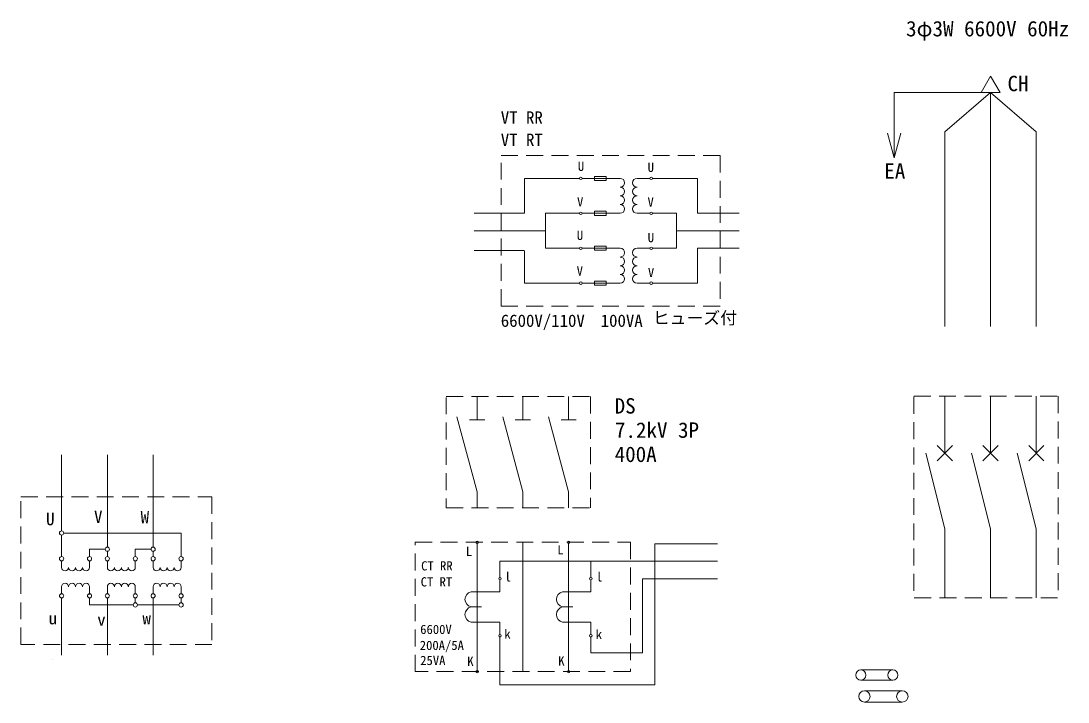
# Model space of a CAD drawing. Units: millimetres, scale not verified. Extents: x -33375 to 13467, y -1565 to 18635.
# Drawn here: x -33375 to -20951, y 8906 to 16987 of the extents above; entities that cross this region are included whole.
import ezdxf
from ezdxf.enums import TextEntityAlignment as Align

# ---------------------------------------------------------------- set-up
doc = ezdxf.new("R2010")
doc.units = ezdxf.units.MM
doc.header["$LTSCALE"] = 100
doc.linetypes.add('DASHED2', pattern=[3, 2, -1])
doc.layers.add('0-0', color=7, linetype='Continuous', lineweight=20)
doc.styles.add('ＭＳ ゴシック', font='')
doc.styles.get('ＭＳ ゴシック').set_extended_font_data('MS Gothic')

msp = doc.modelspace()

# ---------------------------------------------------------------- linework, layer by layer
at = {"layer": '0-0'}
for p, q in [((-21870.8, 15673.2), (-21870.8, 16136.6)), ((-22413.9, 13363.1), (-22413.9, 15673.2)), ((-21870.8, 13363.1), (-21870.8, 15673.2)), ((-21327.8, 13363.1), (-21327.8, 15673.2)), ((-27401.8, 15119.1), (-27401.8, 14704.4)), ((-26746.1, 15119.1), (-27401.8, 15119.1)), ((-26263.9, 15119.1), (-26716.2, 15119.1)), ((-26065.1, 15119.1), (-25911.5, 15119.1)), ((-25881.5, 15119.1), (-25348.8, 15119.1)), ((-25348.8, 14704.4), (-25348.8, 15119.1)), ((-27401.8, 14704.4), (-27996.8, 14704.4)), ((-27152.8, 14704.4), (-27152.8, 14289.7)), ((-26746.1, 14704.4), (-27152.8, 14704.4)), ((-26263.9, 14704.4), (-26716.2, 14704.4)), ((-26065.1, 14704.4), (-25911.5, 14704.4)), ((-25881.5, 14704.4), (-25597.8, 14704.4)), ((-25597.8, 14704.4), (-25597.8, 14289.7)), ((-25348.8, 14704.4), (-24851.8, 14704.4)), ((-27152.8, 14497), (-27996.8, 14497)), ((-25597.8, 14497), (-24851.8, 14497)), ((-26746.1, 14289.7), (-27152.8, 14289.7)), ((-26263.9, 14289.7), (-26716.2, 14289.7)), ((-26065.1, 14289.7), (-25911.5, 14289.7)), ((-25881.5, 14289.7), (-25597.8, 14289.7)), ((-25348.8, 14289.7), (-25348.8, 13875)), ((-25348.8, 14289.7), (-24851.8, 14289.7)), ((-27406.6, 14263.1), (-27996.8, 14263.1)), ((-27401.8, 14263.1), (-27401.8, 13875)), ((-26746.1, 13875), (-27401.8, 13875)), ((-26263.9, 13875), (-26716.2, 13875)), ((-26065.1, 13875), (-25911.5, 13875)), ((-25881.5, 13875), (-25348.8, 13875)), ((-32892.4, 10941.1), (-32892.4, 11837.3)), ((-32349.3, 10743.9), (-32349.3, 11837.3)), ((-31806.3, 10748.9), (-31806.3, 11837.3)), ((-22413.9, 10959.5), (-22413.9, 10144.1)), ((-21870.8, 10959.5), (-21870.8, 10144.1)), ((-21327.8, 10959.5), (-21327.8, 10144.1)), ((-32892.4, 10630.6), (-32892.4, 10881.1)), ((-32867.4, 10911.1), (-31474.5, 10911.1)), ((-31474.5, 10630.6), (-31474.5, 10911.1)), ((-32560.7, 10718.9), (-32560.7, 10630.6)), ((-32560.7, 10718.9), (-32374.3, 10718.9)), ((-32349.3, 10688.9), (-32349.3, 10693.9)), ((-32349.3, 10630.6), (-32349.3, 10688.9)), ((-32017.6, 10630.6), (-32017.6, 10718.9)), ((-32017.6, 10718.9), (-31831.3, 10718.9)), ((-31806.3, 10743.9), (-31806.3, 10748.9)), ((-31806.3, 10630.6), (-31806.3, 10693.9)), ((-27962.4, 10785.8), (-27962.4, 9281.6)), ((-27419.3, 10800.7), (-27419.3, 9266.6)), ((-26876.2, 10785.8), (-26876.2, 9281.6)), ((-25855.1, 10784), (-25109.2, 10784)), ((-25855.1, 10784), (-25855.1, 9111.3)), ((-32892.4, 10503.7), (-32892.4, 10580.6)), ((-32560.7, 10580.6), (-32560.7, 10503.7)), ((-32349.3, 10503.7), (-32349.3, 10580.6)), ((-32017.6, 10503.7), (-32017.6, 10580.6)), ((-31806.3, 10503.7), (-31806.3, 10580.6)), ((-31474.5, 10503.7), (-31474.5, 10580.6)), ((-27690.8, 10576.7), (-25109.2, 10576.7)), ((-27690.8, 10384.3), (-27690.8, 10576.7)), ((-26613.3, 10384.3), (-26613.3, 10576.7)), ((-27690.8, 10213.7), (-27690.8, 10354.3)), ((-26613.3, 10213.7), (-26613.3, 10354.3)), ((-25998.9, 10369.3), (-25109.2, 10369.3)), ((-25998.9, 9490.7), (-25998.9, 10369.3)), ((-32892.4, 10273.5), (-32892.4, 10190.9)), ((-32892.4, 10273.5), (-32892.4, 10190.9)), ((-32560.7, 10273.5), (-32560.7, 10181.4)), ((-32560.7, 10181.4), (-32560.7, 10273.5)), ((-32349.3, 10190.9), (-32349.3, 10273.5)), ((-32017.6, 10273.5), (-32017.6, 10190.9)), ((-31806.3, 10190.9), (-31806.3, 10273.5)), ((-31474.5, 10273.5), (-31474.5, 10190.9)), ((-32892.4, 10140.9), (-32892.4, 9461)), ((-32560.7, 10058.3), (-32560.7, 10140.9)), ((-32349.3, 9461), (-32349.3, 10140.9)), ((-32017.6, 10140.9), (-32017.6, 10083.3)), ((-31806.3, 9461), (-31806.3, 10140.9)), ((-31474.5, 10140.9), (-31474.5, 10083.3)), ((-32042.6, 10058.3), (-32560.7, 10058.3)), ((-31499.5, 10058.3), (-31992.6, 10058.3)), ((-27690.8, 9853.7), (-27690.8, 9707.2)), ((-26613.3, 9707.2), (-26613.3, 9853.7)), ((-27690.8, 9677.3), (-27690.8, 9111.3)), ((-26613.3, 9490.7), (-26613.3, 9677.3)), ((-26613.3, 9490.7), (-25998.9, 9490.7)), ((-33005.3, 9411.6), (-33002.9, 9411.6)), ((-23408.9, 9286.7), (-23030.4, 9286.7)), ((-27690.8, 9111.3), (-25855.1, 9111.3)), ((-23408.9, 9165.6), (-23030.4, 9165.6))]:
    msp.add_line(p, q, dxfattribs=at)
at = {"layer": '0-0', "color": 4, "lineweight": 9}
for q in [(-23092.1, 15654.5), (-22936.8, 15654.5)]:
    msp.add_line((-23014.4, 15364.7), q, dxfattribs=at)
at = {"layer": '0-0', "linetype": 'DASHED2'}
for p, q in [((-27678.9, 15389.7), (-25080.5, 15389.7)), ((-27678.9, 13604.4), (-27678.9, 15389.7)), ((-25080.5, 15389.7), (-25080.5, 13604.4)), ((-25080.5, 13604.4), (-27678.9, 13604.4)), ((-28329, 12529.7), (-26616, 12529.7)), ((-28329, 12520.9), (-28329, 11210.7)), ((-26616, 12529.7), (-26616, 11210.7)), ((-22780.5, 12525.7), (-22780.5, 10144.1)), ((-28329, 11210.7), (-26623.2, 11210.7)), ((-28695.9, 10800.7), (-26142.7, 10800.7)), ((-28695.9, 9266.6), (-28695.9, 10800.7)), ((-26142.7, 10800.7), (-26142.7, 9266.6)), ((-21074.8, 10144.1), (-22780.5, 10144.1)), ((-26142.7, 9266.6), (-28695.9, 9266.6))]:
    msp.add_line(p, q, dxfattribs=at)
at = {"layer": '0-0', "color": 6}
for p, q in [((-27962.4, 12253.3), (-27962.4, 12529.7)), ((-27419.3, 12253.3), (-27419.3, 12529.7)), ((-26876.2, 12253.3), (-26876.2, 12529.7)), ((-22413.9, 12534.5), (-22413.9, 11859.5)), ((-21870.8, 12534.5), (-21870.8, 11859.5)), ((-21327.8, 12534.5), (-21327.8, 11859.5)), ((-28201.1, 12289.3), (-27962.4, 11398.3)), ((-28052.4, 12253.3), (-27872.4, 12253.3)), ((-27658, 12289.3), (-27419.3, 11398.3)), ((-27509.3, 12253.3), (-27329.3, 12253.3)), ((-27115, 12289.3), (-26876.2, 11398.3)), ((-26966.2, 12253.3), (-26786.2, 12253.3)), ((-22503.9, 11769.5), (-22323.9, 11949.5)), ((-22323.9, 11769.5), (-22503.9, 11949.5)), ((-21960.8, 11769.5), (-21780.8, 11949.5)), ((-21780.8, 11769.5), (-21960.8, 11949.5)), ((-21417.8, 11769.5), (-21237.8, 11949.5)), ((-21237.8, 11769.5), (-21417.8, 11949.5)), ((-22413.9, 10959.5), (-22638.9, 11859.5)), ((-21870.8, 10959.5), (-22095.8, 11859.5)), ((-21327.8, 10959.5), (-21552.8, 11859.5)), ((-27962.4, 11398.3), (-27962.4, 11210.7)), ((-27419.3, 11398.3), (-27419.3, 11210.7)), ((-26876.2, 11398.3), (-26876.2, 11210.7)), ((-27690.8, 10213.7), (-28034.4, 10213.7)), ((-26613.3, 10213.7), (-26948.2, 10213.7)), ((-27962.4, 9982.8), (-27962.4, 10084.6)), ((-26876.2, 9982.8), (-26876.2, 10084.6)), ((-28034.4, 10033.7), (-27962.4, 10033.7)), ((-28013.3, 10033.7), (-27911.5, 10033.7)), ((-26948.2, 10033.7), (-26876.2, 10033.7)), ((-26927.1, 10033.7), (-26825.3, 10033.7)), ((-28034.4, 9853.7), (-27690.8, 9853.7)), ((-26948.2, 9853.7), (-26613.3, 9853.7)), ((-23367.2, 9040.5), (-22917.2, 9040.5)), ((-22917.2, 8905.5), (-23367.2, 8905.5))]:
    msp.add_line(p, q, dxfattribs=at)
at = {"layer": '0-0'}
for points in [[(-21983.3, 16136.6), (-21758.3, 16136.6), (-21870.8, 16331.5)], [(-26569.8, 15143.2), (-26432.4, 15143.2), (-26432.4, 15095), (-26569.8, 15095)], [(-26569.8, 14728.5), (-26432.4, 14728.5), (-26432.4, 14680.3), (-26569.8, 14680.3)], [(-26569.8, 14313.8), (-26432.4, 14313.8), (-26432.4, 14265.6), (-26569.8, 14265.6)], [(-26569.8, 13899.1), (-26432.4, 13899.1), (-26432.4, 13850.9), (-26569.8, 13850.9)]]:
    msp.add_lwpolyline(points, close=True, dxfattribs=at)
for points in [[(-21983.3, 16136.6), (-23014.4, 16136.6), (-23014.4, 15364.7)], [(-22413.9, 15673.2), (-21870.8, 16136.6), (-21327.8, 15673.2)]]:
    msp.add_lwpolyline(points, dxfattribs=at)
at = {"layer": '0-0', "linetype": 'DASHED2'}
msp.add_lwpolyline([(-22780.5, 12534.5), (-21067.6, 12534.5), (-21067.6, 10144.1)], dxfattribs=at)
msp.add_lwpolyline([(-33374.7, 11339.6), (-31108.8, 11339.6), (-31108.8, 9588.7), (-33374.7, 9588.7)], close=True, dxfattribs=at)
at = {"layer": '0-0'}
for centre, radius in [((-26731.2, 15119.1), 15), ((-25896.5, 15119.1), 15), ((-26731.2, 14704.4), 15), ((-25896.5, 14704.4), 15), ((-26731.2, 14289.7), 15), ((-25896.5, 14289.7), 15), ((-26731.2, 13875), 15), ((-25896.5, 13875), 15), ((-32892.4, 10911.1), 25), ((-27962.4, 10800.7), 15), ((-26876.2, 10800.7), 15), ((-32349.3, 10718.9), 25), ((-31806.3, 10718.9), 25), ((-32892.4, 10605.6), 25), ((-32560.7, 10605.6), 25), ((-32349.3, 10605.6), 25), ((-32017.6, 10605.6), 25), ((-31806.3, 10605.6), 25), ((-31474.5, 10605.6), 25), ((-27690.8, 10369.3), 15), ((-26613.3, 10369.3), 15), ((-32892.4, 10165.9), 25), ((-32560.7, 10165.9), 25), ((-32349.3, 10165.9), 25), ((-32017.6, 10165.9), 25), ((-31806.3, 10165.9), 25), ((-31474.9, 10165.9), 25), ((-32017.6, 10058.3), 25), ((-31474.5, 10058.3), 25), ((-27690.8, 9692.3), 15), ((-26613.3, 9692.3), 15), ((-27962.4, 9266.6), 15), ((-26876.2, 9266.6), 15), ((-23408.9, 9226.1), 60.6), ((-23030.4, 9226.1), 60.6)]:
    msp.add_circle(centre, radius, dxfattribs=at)
at = {"layer": '0-0', "color": 6}
for centre in [(-23367.2, 8973), (-22917.2, 8973)]:
    msp.add_circle(centre, 67.5, dxfattribs=at)
at = {"layer": '0-0'}
for centre, radius, start, end in [((-26263.9, 15067.2), 51.8, 270, 90), ((-26065.1, 15067.2), 51.8, 90, 270), ((-26263.9, 14963.6), 51.8, 270, 90), ((-26263.9, 14859.9), 51.8, 270, 90), ((-26065.1, 14963.6), 51.8, 90, 270), ((-26065.1, 14859.9), 51.8, 90, 270), ((-26263.9, 14756.2), 51.8, 270, 90), ((-26065.1, 14756.2), 51.8, 90, 270), ((-26263.9, 14237.9), 51.8, 270, 90), ((-26065.1, 14237.9), 51.8, 90, 270), ((-26263.9, 14134.2), 51.8, 270, 90), ((-26065.1, 14134.2), 51.8, 90, 270), ((-26263.9, 14030.5), 51.8, 270, 90), ((-26065.1, 14030.5), 51.8, 90, 270), ((-26263.9, 13926.8), 51.8, 270, 90), ((-26065.1, 13926.8), 51.8, 90, 270), ((-32851, 10503.7), 41.5, 180, 0), ((-32768, 10503.7), 41.5, 180, 0), ((-32685.1, 10503.7), 41.5, 180, 0), ((-32602.1, 10503.7), 41.5, 180, 0), ((-32307.9, 10503.7), 41.5, 180, 0), ((-32224.9, 10503.7), 41.5, 180, 0), ((-32142, 10503.7), 41.5, 180, 0), ((-32059.1, 10503.7), 41.5, 180, 0), ((-31764.8, 10503.7), 41.5, 180, 0), ((-31681.8, 10503.7), 41.5, 180, 0), ((-31598.9, 10503.7), 41.5, 180, 0), ((-31516, 10503.7), 41.5, 180, 0), ((-32851, 10273.5), 41.5, 0, 180), ((-32768, 10273.5), 41.5, 0, 180), ((-32685.1, 10273.5), 41.5, 0, 180), ((-32602.1, 10273.5), 41.5, 0, 180), ((-32307.9, 10273.5), 41.5, 0, 180), ((-32224.9, 10273.5), 41.5, 0, 180), ((-32142, 10273.5), 41.5, 0, 180), ((-32059.1, 10273.5), 41.5, 0, 180), ((-31764.8, 10273.5), 41.5, 0, 180), ((-31681.8, 10273.5), 41.5, 0, 180), ((-31598.9, 10273.5), 41.5, 0, 180), ((-31516, 10273.5), 41.5, 0, 180)]:
    msp.add_arc(centre, radius, start, end, dxfattribs=at)
at = {"layer": '0-0', "color": 6}
for centre in [(-28014.1, 10123.7), (-26928, 10123.7), (-28014.1, 9943.7), (-26928, 9943.7)]:
    msp.add_arc(centre, 92.2, 102.68, 257.32, dxfattribs=at)

# ---------------------------------------------------------------- texts
at = {"layer": '0-0', "style": 'ＭＳ ゴシック'}
for s, height, p in [('3φ3W 6600V 60Hz', 183.3, (-22872.9, 16748.7)), ('CH', 183.3, (-21669.5, 16098.2)), ('U', 110, (-26766.9, 15174.4)), ('U', 110, (-25938.8, 15162.1)), ('EA', 183.3, (-23131, 15059.8)), ('V', 110, (-26776.6, 14752.8)), ('V', 110, (-25940.6, 14750.4)), ('U', 110, (-26779, 14355.3)), ('U', 110, (-25938.2, 14328.8)), ('V', 110, (-26781.4, 13933.6)), ('V', 110, (-25935.8, 13914.4)), ('DS', 183.3, (-26330.4, 12272.9)), ('7.2kV 3P', 183.3, (-26326.8, 11985.9)), ('400A', 183.3, (-26330.4, 11698.9)), ('L', 110, (-28095.2, 10607.1)), ('L', 110, (-27011.1, 10623.4)), ('CT RR', 110, (-28626.5, 10433.6)), ('l', 110, (-27634.4, 10303.5)), ('l', 110, (-26550.3, 10303.5)), ('CT RT', 110, (-28631.9, 10243.9)), ('6600V', 110, (-28637.3, 9680.1)), ('k', 110, (-27639.9, 9625.9)), ('k', 110, (-26555.7, 9620.5)), ('200A/5A', 110, (-28642.7, 9490.4)), ('25VA', 110, (-28637.3, 9311.5)), ('K', 110, (-28079, 9300.7)), ('K', 110, (-27000.2, 9306.1))]:
    msp.add_text(s, height=height, dxfattribs=at).set_placement(p, align=Align.BOTTOM_LEFT)
at = {"layer": '0-0', "color": 4, "style": 'ＭＳ ゴシック'}
for s, p in [('VT RR', (-27681.5, 15723.7)), ('VT RT', (-27681.5, 15459.9)), ('ヒューズ付', (-25878.1, 13345.8)), ('6600V/110V', (-27681.5, 13313.3)), ('100VA', (-26496.1, 13313.3)), ('U', (-33076.6, 10960.1)), ('V', (-32507.4, 10987.2)), ('W', (-31954.5, 10981.8)), ('u', (-33044, 9783.8)), ('v', (-32469.4, 9767.6)), ('w', (-31932.8, 9783.8))]:
    msp.add_text(s, height=146.6, dxfattribs=at).set_placement(p, align=Align.BOTTOM_LEFT)

doc.saveas('drawing.dxf')
